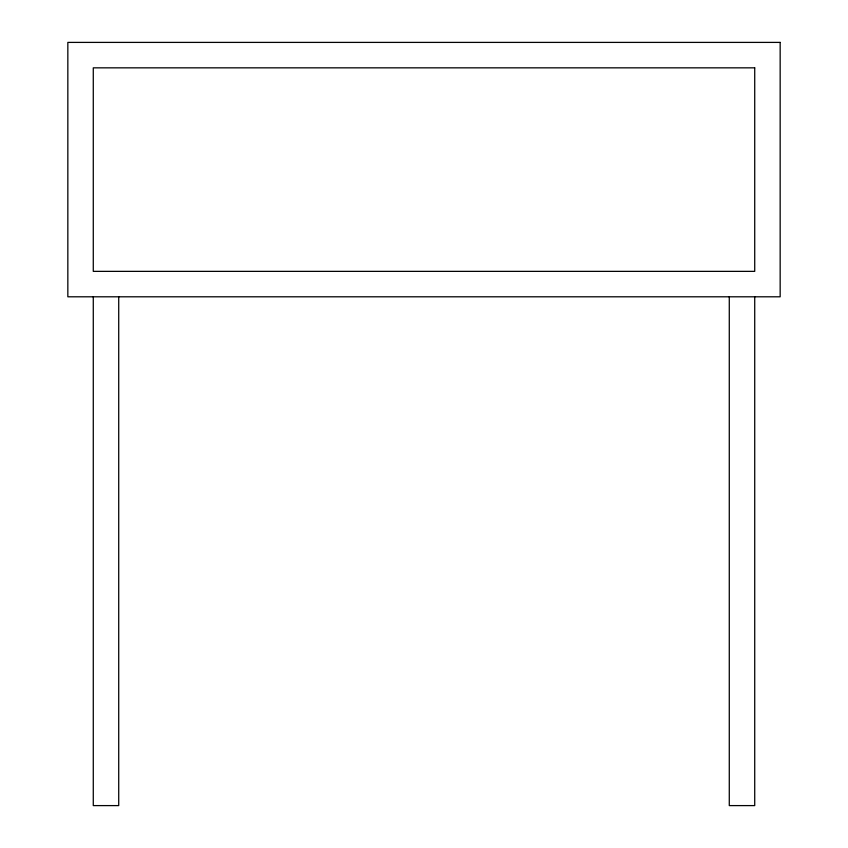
<?xml version="1.0" encoding="UTF-8"?>
<svg xmlns="http://www.w3.org/2000/svg" width="848" height="848" viewBox="0 0 848 848"><rect width="100%" height="100%" fill="white"/><g stroke="black" fill="none" stroke-linecap="round" stroke-linejoin="round"><path stroke-width="1.27" d="M754.72 296.8L754.72 805.6L729.28 805.6L729.28 296.8M118.72 296.8L118.72 805.6L93.28 805.6L93.28 296.8M780.16 42.4L67.84 42.4L67.84 296.8L780.16 296.8L780.16 42.4M754.72 67.84L93.28 67.84L93.28 271.36L754.72 271.36L754.72 67.84"/></g></svg>
